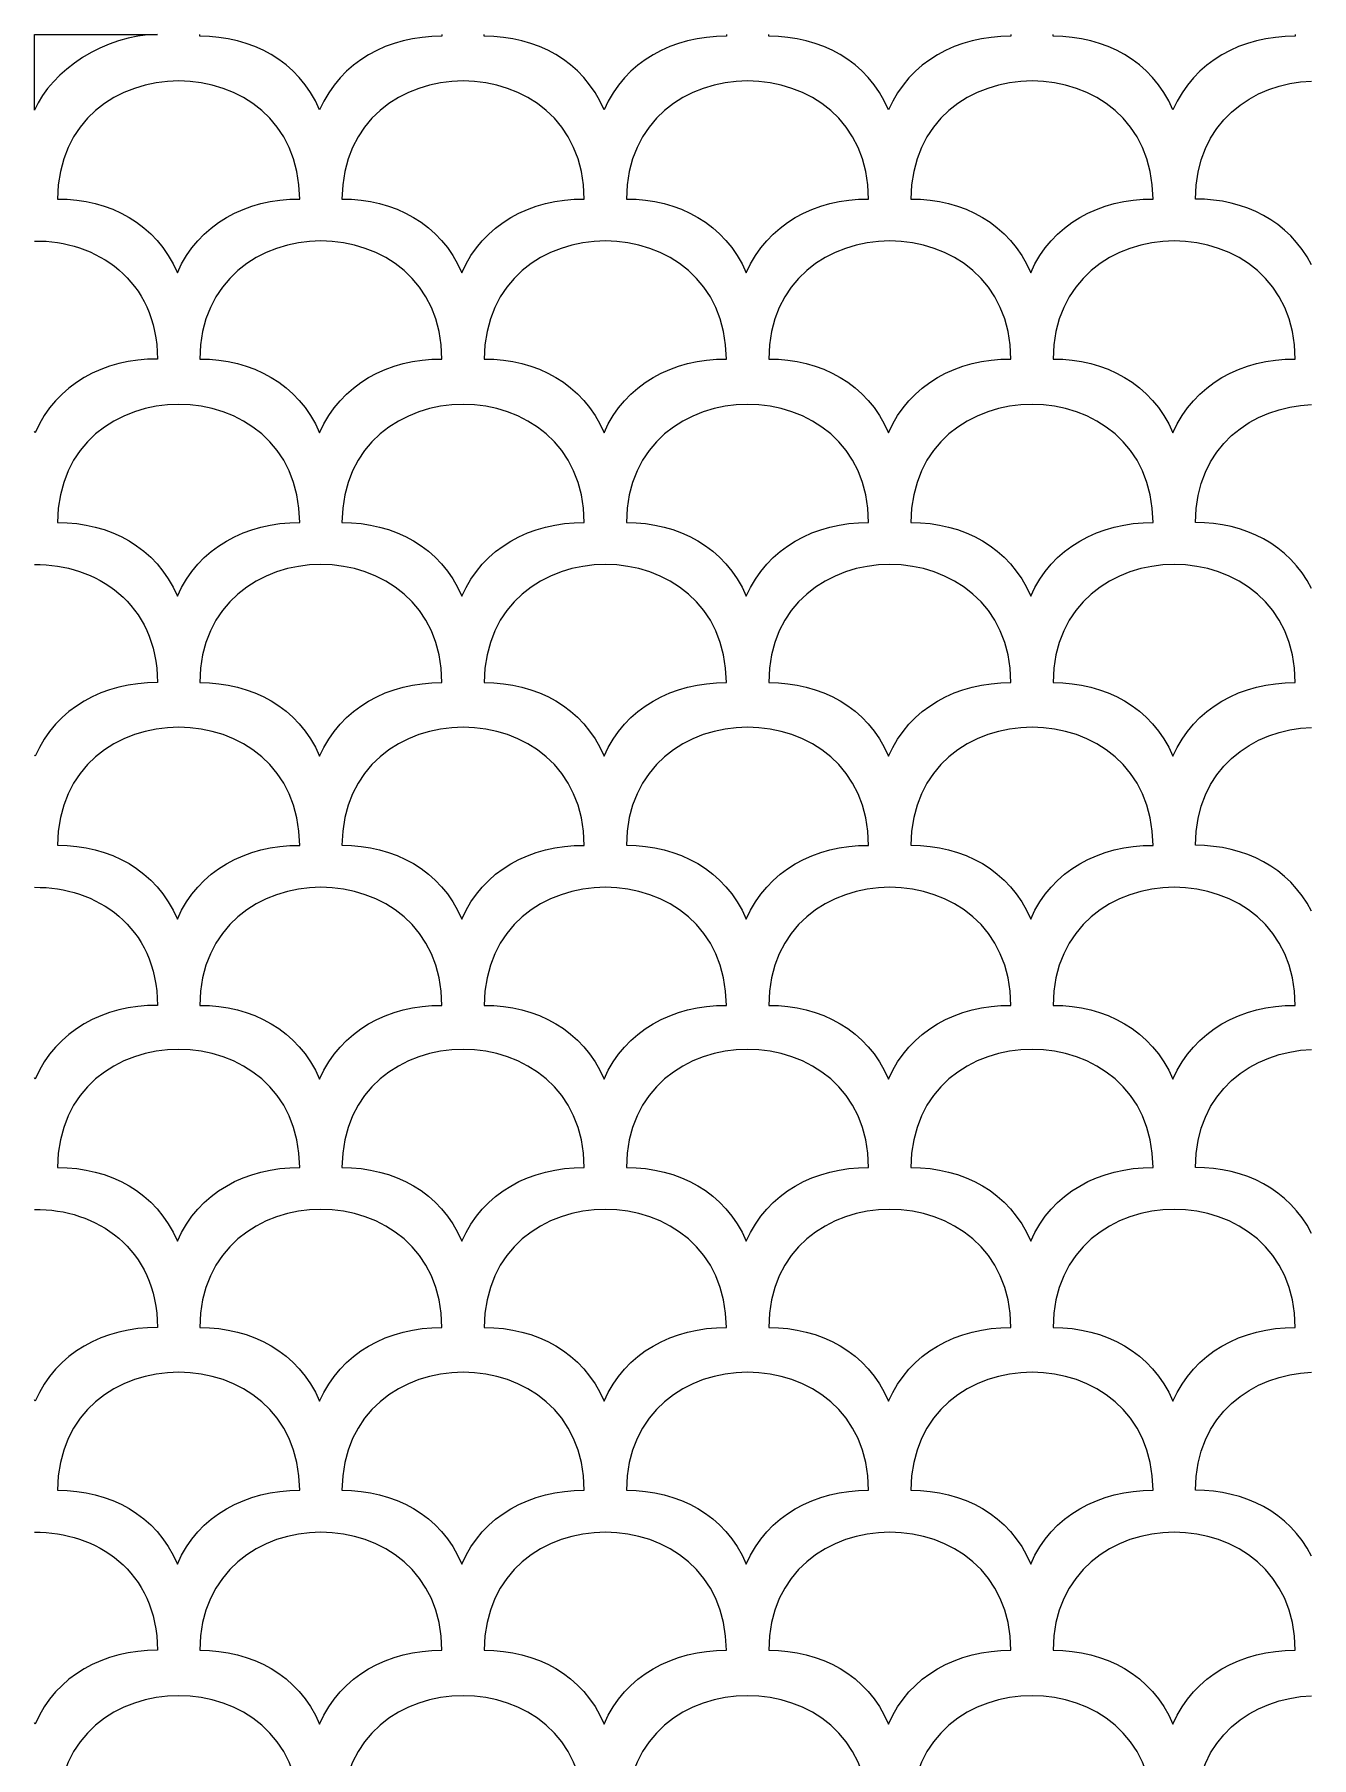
# Model space of a CAD drawing. Header units: centimetres. Extents: x 5 to 101, y -165 to 59.
# Drawn here: x 58.3 to 100.5, y 2.2 to 59.1 of the extents above; entities that cross this region are included whole.
import ezdxf

# ---------------------------------------------------------------- set-up
doc = ezdxf.new("R2010")
doc.units = ezdxf.units.CM
doc.header["$MEASUREMENT"] = 0
doc.layers.add('layer 1', color=7, linetype='Continuous')

msp = doc.modelspace()

# ---------------------------------------------------------------- linework, layer by layer
at = {"layer": 'layer 1', "color": 175, "lineweight": 9}
for points, knots in [([(62.40317, 59.0961), (62.40317, 59.0961), (58.33687, 59.09973), (58.33687, 59.09973), (58.33687, 59.09973), (58.33687, 59.09973), (58.34172, 56.60272), (58.34172, 56.60272), (58.34172, 56.60272), (58.88887, 57.89044), (60.66891, 59.09764), (62.40317, 59.0961)], [0, 0, 0, 0, 0.25, 0.25, 0.25, 0.25, 0.5, 0.5, 0.5, 0.5, 1, 1, 1, 1]), ([(63.05883, 51.22456), (62.364, 52.85947), (60.81235, 53.66193), (59.09926, 53.66193), (59.09926, 53.66193), (59.12251, 58.86258), (67.08573, 58.86373), (67.09987, 53.66132), (67.09987, 53.66132), (65.33075, 53.66795), (63.75227, 52.83165), (63.05883, 51.22456)], [0, 0, 0, 0, 0.25, 0.25, 0.25, 0.25, 0.5, 0.5, 0.5, 0.5, 1, 1, 1, 1]), ([(71.79842, 59.09585), (71.79866, 59.07762), (71.79883, 59.05933), (71.79887, 59.04098), (71.79887, 59.04098), (70.02975, 59.04761), (68.45127, 58.21131), (67.75783, 56.60422), (67.75783, 56.60422), (67.063, 58.23913), (65.51135, 59.04159), (63.79826, 59.04159), (63.79826, 59.04159), (63.79834, 59.05974), (63.79852, 59.07783), (63.79879, 59.09585)], [0, 0, 0, 0, 0.2, 0.2, 0.2, 0.2, 0.4, 0.4, 0.4, 0.4, 0.6, 0.6, 0.6, 0.6, 1, 1, 1, 1]), ([(72.45683, 51.22456), (71.762, 52.85947), (70.21035, 53.66193), (68.49726, 53.66193), (68.49726, 53.66193), (68.52051, 58.86258), (76.48373, 58.86373), (76.49787, 53.66132), (76.49787, 53.66132), (74.72875, 53.66795), (73.15027, 52.83165), (72.45683, 51.22456)], [0, 0, 0, 0, 0.25, 0.25, 0.25, 0.25, 0.5, 0.5, 0.5, 0.5, 1, 1, 1, 1]), ([(81.19642, 59.09585), (81.19666, 59.07762), (81.19683, 59.05933), (81.19687, 59.04098), (81.19687, 59.04098), (79.42775, 59.04761), (77.84927, 58.21131), (77.15583, 56.60422), (77.15583, 56.60422), (76.461, 58.23913), (74.90935, 59.04159), (73.19626, 59.04159), (73.19626, 59.04159), (73.19634, 59.05974), (73.19652, 59.07783), (73.19679, 59.09585)], [0, 0, 0, 0, 0.2, 0.2, 0.2, 0.2, 0.4, 0.4, 0.4, 0.4, 0.6, 0.6, 0.6, 0.6, 1, 1, 1, 1]), ([(81.85483, 51.22456), (81.16, 52.85947), (79.60835, 53.66193), (77.89526, 53.66193), (77.89526, 53.66193), (77.91851, 58.86258), (85.88173, 58.86373), (85.89587, 53.66132), (85.89587, 53.66132), (84.12675, 53.66795), (82.54827, 52.83165), (81.85483, 51.22456)], [0, 0, 0, 0, 0.25, 0.25, 0.25, 0.25, 0.5, 0.5, 0.5, 0.5, 1, 1, 1, 1]), ([(90.59442, 59.09585), (90.59466, 59.07762), (90.59483, 59.05933), (90.59487, 59.04098), (90.59487, 59.04098), (88.82575, 59.04761), (87.24727, 58.21131), (86.55383, 56.60422), (86.55383, 56.60422), (85.859, 58.23913), (84.30735, 59.04159), (82.59426, 59.04159), (82.59426, 59.04159), (82.59434, 59.05974), (82.59452, 59.07783), (82.59479, 59.09585)], [0, 0, 0, 0, 0.2, 0.2, 0.2, 0.2, 0.4, 0.4, 0.4, 0.4, 0.6, 0.6, 0.6, 0.6, 1, 1, 1, 1]), ([(91.25283, 51.22456), (90.558, 52.85947), (89.00635, 53.66193), (87.29326, 53.66193), (87.29326, 53.66193), (87.31651, 58.86258), (95.27973, 58.86373), (95.29387, 53.66132), (95.29387, 53.66132), (93.52475, 53.66795), (91.94627, 52.83165), (91.25283, 51.22456)], [0, 0, 0, 0, 0.25, 0.25, 0.25, 0.25, 0.5, 0.5, 0.5, 0.5, 1, 1, 1, 1]), ([(99.99242, 59.09585), (99.99266, 59.07762), (99.99283, 59.05933), (99.99287, 59.04098), (99.99287, 59.04098), (98.22375, 59.04761), (96.64527, 58.21131), (95.95183, 56.60422), (95.95183, 56.60422), (95.257, 58.23913), (93.70535, 59.04159), (91.99226, 59.04159), (91.99226, 59.04159), (91.99234, 59.05974), (91.99252, 59.07783), (91.99279, 59.09585)], [0, 0, 0, 0, 0.2, 0.2, 0.2, 0.2, 0.4, 0.4, 0.4, 0.4, 0.6, 0.6, 0.6, 0.6, 1, 1, 1, 1]), ([(100.52966, 51.4845), (99.78632, 52.94456), (98.31095, 53.66193), (96.69126, 53.66193), (96.69126, 53.66193), (96.70255, 56.19042), (98.59073, 57.48986), (100.52966, 57.55978)], [0, 0, 0, 0, 0.33333333, 0.33333333, 0.33333333, 0.33333333, 1, 1, 1, 1]), ([(67.75783, 45.93622), (67.063, 47.57113), (65.51135, 48.37359), (63.79826, 48.37359), (63.79826, 48.37359), (63.82151, 53.57424), (71.78473, 53.57539), (71.79887, 48.37298), (71.79887, 48.37298), (70.02975, 48.37961), (68.45127, 47.54331), (67.75783, 45.93622)], [0, 0, 0, 0, 0.25, 0.25, 0.25, 0.25, 0.5, 0.5, 0.5, 0.5, 1, 1, 1, 1]), ([(77.15583, 45.93622), (76.461, 47.57113), (74.90935, 48.37359), (73.19626, 48.37359), (73.19626, 48.37359), (73.21951, 53.57424), (81.18273, 53.57539), (81.19687, 48.37298), (81.19687, 48.37298), (79.42775, 48.37961), (77.84927, 47.54331), (77.15583, 45.93622)], [0, 0, 0, 0, 0.25, 0.25, 0.25, 0.25, 0.5, 0.5, 0.5, 0.5, 1, 1, 1, 1]), ([(86.55383, 45.93622), (85.859, 47.57113), (84.30735, 48.37359), (82.59426, 48.37359), (82.59426, 48.37359), (82.61751, 53.57424), (90.58073, 53.57539), (90.59487, 48.37298), (90.59487, 48.37298), (88.82575, 48.37961), (87.24727, 47.54331), (86.55383, 45.93622)], [0, 0, 0, 0, 0.25, 0.25, 0.25, 0.25, 0.5, 0.5, 0.5, 0.5, 1, 1, 1, 1]), ([(95.95183, 45.93622), (95.257, 47.57113), (93.70535, 48.37359), (91.99226, 48.37359), (91.99226, 48.37359), (92.01551, 53.57424), (99.97873, 53.57539), (99.99287, 48.37298), (99.99287, 48.37298), (98.22375, 48.37961), (96.64527, 47.54331), (95.95183, 45.93622)], [0, 0, 0, 0, 0.25, 0.25, 0.25, 0.25, 0.5, 0.5, 0.5, 0.5, 1, 1, 1, 1]), ([(58.3415, 52.27399), (60.35762, 52.30148), (62.39374, 51.00132), (62.40087, 48.37298), (62.40087, 48.37298), (60.63175, 48.37961), (59.05327, 47.54331), (58.35983, 45.93622), (58.35983, 45.93622), (58.35379, 45.95043), (58.34767, 45.96459), (58.3415, 45.97868)], [0, 0, 0, 0, 0.25, 0.25, 0.25, 0.25, 0.5, 0.5, 0.5, 0.5, 1, 1, 1, 1]), ([(63.05883, 40.53373), (62.364, 42.16864), (60.81235, 42.9711), (59.09926, 42.9711), (59.09926, 42.9711), (59.12251, 48.17175), (67.08573, 48.1729), (67.09987, 42.97049), (67.09987, 42.97049), (65.33075, 42.97712), (63.75227, 42.14082), (63.05883, 40.53373)], [0, 0, 0, 0, 0.25, 0.25, 0.25, 0.25, 0.5, 0.5, 0.5, 0.5, 1, 1, 1, 1]), ([(72.45683, 40.53373), (71.762, 42.16864), (70.21035, 42.9711), (68.49726, 42.9711), (68.49726, 42.9711), (68.52051, 48.17175), (76.48373, 48.1729), (76.49787, 42.97049), (76.49787, 42.97049), (74.72875, 42.97712), (73.15027, 42.14082), (72.45683, 40.53373)], [0, 0, 0, 0, 0.25, 0.25, 0.25, 0.25, 0.5, 0.5, 0.5, 0.5, 1, 1, 1, 1]), ([(81.85483, 40.53373), (81.16, 42.16864), (79.60835, 42.9711), (77.89526, 42.9711), (77.89526, 42.9711), (77.91851, 48.17175), (85.88173, 48.1729), (85.89587, 42.97049), (85.89587, 42.97049), (84.12675, 42.97712), (82.54827, 42.14082), (81.85483, 40.53373)], [0, 0, 0, 0, 0.25, 0.25, 0.25, 0.25, 0.5, 0.5, 0.5, 0.5, 1, 1, 1, 1]), ([(91.25283, 40.53373), (90.558, 42.16864), (89.00635, 42.9711), (87.29326, 42.9711), (87.29326, 42.9711), (87.31651, 48.17175), (95.27973, 48.1729), (95.29387, 42.97049), (95.29387, 42.97049), (93.52475, 42.97712), (91.94627, 42.14082), (91.25283, 40.53373)], [0, 0, 0, 0, 0.25, 0.25, 0.25, 0.25, 0.5, 0.5, 0.5, 0.5, 1, 1, 1, 1]), ([(100.52966, 40.79367), (99.78632, 42.25373), (98.31095, 42.9711), (96.69126, 42.9711), (96.69126, 42.9711), (96.70255, 45.49959), (98.59073, 46.79903), (100.52966, 46.86895)], [0, 0, 0, 0, 0.33333333, 0.33333333, 0.33333333, 0.33333333, 1, 1, 1, 1]), ([(67.75783, 35.24539), (67.063, 36.8803), (65.51135, 37.68276), (63.79826, 37.68276), (63.79826, 37.68276), (63.82151, 42.88341), (71.78473, 42.88456), (71.79887, 37.68215), (71.79887, 37.68215), (70.02975, 37.68878), (68.45127, 36.85248), (67.75783, 35.24539)], [0, 0, 0, 0, 0.25, 0.25, 0.25, 0.25, 0.5, 0.5, 0.5, 0.5, 1, 1, 1, 1]), ([(77.15583, 35.24539), (76.461, 36.8803), (74.90935, 37.68276), (73.19626, 37.68276), (73.19626, 37.68276), (73.21951, 42.88341), (81.18273, 42.88456), (81.19687, 37.68215), (81.19687, 37.68215), (79.42775, 37.68878), (77.84927, 36.85248), (77.15583, 35.24539)], [0, 0, 0, 0, 0.25, 0.25, 0.25, 0.25, 0.5, 0.5, 0.5, 0.5, 1, 1, 1, 1]), ([(86.55383, 35.24539), (85.859, 36.8803), (84.30735, 37.68276), (82.59426, 37.68276), (82.59426, 37.68276), (82.61751, 42.88341), (90.58073, 42.88456), (90.59487, 37.68215), (90.59487, 37.68215), (88.82575, 37.68878), (87.24727, 36.85248), (86.55383, 35.24539)], [0, 0, 0, 0, 0.25, 0.25, 0.25, 0.25, 0.5, 0.5, 0.5, 0.5, 1, 1, 1, 1]), ([(95.95183, 35.24539), (95.257, 36.8803), (93.70535, 37.68276), (91.99226, 37.68276), (91.99226, 37.68276), (92.01551, 42.88341), (99.97873, 42.88456), (99.99287, 37.68215), (99.99287, 37.68215), (98.22375, 37.68878), (96.64527, 36.85248), (95.95183, 35.24539)], [0, 0, 0, 0, 0.25, 0.25, 0.25, 0.25, 0.5, 0.5, 0.5, 0.5, 1, 1, 1, 1]), ([(58.3415, 41.58316), (60.35762, 41.61065), (62.39374, 40.31049), (62.40087, 37.68215), (62.40087, 37.68215), (60.63175, 37.68878), (59.05327, 36.85248), (58.35983, 35.24539), (58.35983, 35.24539), (58.35379, 35.2596), (58.34767, 35.27376), (58.3415, 35.28785)], [0, 0, 0, 0, 0.25, 0.25, 0.25, 0.25, 0.5, 0.5, 0.5, 0.5, 1, 1, 1, 1]), ([(63.05883, 29.86573), (62.364, 31.50064), (60.81235, 32.3031), (59.09926, 32.3031), (59.09926, 32.3031), (59.12251, 37.50375), (67.08573, 37.5049), (67.09987, 32.30249), (67.09987, 32.30249), (65.33075, 32.30912), (63.75227, 31.47282), (63.05883, 29.86573)], [0, 0, 0, 0, 0.25, 0.25, 0.25, 0.25, 0.5, 0.5, 0.5, 0.5, 1, 1, 1, 1]), ([(72.45683, 29.86573), (71.762, 31.50064), (70.21035, 32.3031), (68.49726, 32.3031), (68.49726, 32.3031), (68.52051, 37.50375), (76.48373, 37.5049), (76.49787, 32.30249), (76.49787, 32.30249), (74.72875, 32.30912), (73.15027, 31.47282), (72.45683, 29.86573)], [0, 0, 0, 0, 0.25, 0.25, 0.25, 0.25, 0.5, 0.5, 0.5, 0.5, 1, 1, 1, 1]), ([(81.85483, 29.86573), (81.16, 31.50064), (79.60835, 32.3031), (77.89526, 32.3031), (77.89526, 32.3031), (77.91851, 37.50375), (85.88173, 37.5049), (85.89587, 32.30249), (85.89587, 32.30249), (84.12675, 32.30912), (82.54827, 31.47282), (81.85483, 29.86573)], [0, 0, 0, 0, 0.25, 0.25, 0.25, 0.25, 0.5, 0.5, 0.5, 0.5, 1, 1, 1, 1]), ([(91.25283, 29.86573), (90.558, 31.50064), (89.00635, 32.3031), (87.29326, 32.3031), (87.29326, 32.3031), (87.31651, 37.50375), (95.27973, 37.5049), (95.29387, 32.30249), (95.29387, 32.30249), (93.52475, 32.30912), (91.94627, 31.47282), (91.25283, 29.86573)], [0, 0, 0, 0, 0.25, 0.25, 0.25, 0.25, 0.5, 0.5, 0.5, 0.5, 1, 1, 1, 1]), ([(100.52966, 30.12567), (99.78632, 31.58573), (98.31095, 32.3031), (96.69126, 32.3031), (96.69126, 32.3031), (96.70255, 34.83159), (98.59073, 36.13103), (100.52966, 36.20095)], [0, 0, 0, 0, 0.33333333, 0.33333333, 0.33333333, 0.33333333, 1, 1, 1, 1]), ([(67.75783, 24.57739), (67.063, 26.2123), (65.51135, 27.01476), (63.79826, 27.01476), (63.79826, 27.01476), (63.82151, 32.21541), (71.78473, 32.21656), (71.79887, 27.01415), (71.79887, 27.01415), (70.02975, 27.02078), (68.45127, 26.18448), (67.75783, 24.57739)], [0, 0, 0, 0, 0.25, 0.25, 0.25, 0.25, 0.5, 0.5, 0.5, 0.5, 1, 1, 1, 1]), ([(77.15583, 24.57739), (76.461, 26.2123), (74.90935, 27.01476), (73.19626, 27.01476), (73.19626, 27.01476), (73.21951, 32.21541), (81.18273, 32.21656), (81.19687, 27.01415), (81.19687, 27.01415), (79.42775, 27.02078), (77.84927, 26.18448), (77.15583, 24.57739)], [0, 0, 0, 0, 0.25, 0.25, 0.25, 0.25, 0.5, 0.5, 0.5, 0.5, 1, 1, 1, 1]), ([(86.55383, 24.57739), (85.859, 26.2123), (84.30735, 27.01476), (82.59426, 27.01476), (82.59426, 27.01476), (82.61751, 32.21541), (90.58073, 32.21656), (90.59487, 27.01415), (90.59487, 27.01415), (88.82575, 27.02078), (87.24727, 26.18448), (86.55383, 24.57739)], [0, 0, 0, 0, 0.25, 0.25, 0.25, 0.25, 0.5, 0.5, 0.5, 0.5, 1, 1, 1, 1]), ([(95.95183, 24.57739), (95.257, 26.2123), (93.70535, 27.01476), (91.99226, 27.01476), (91.99226, 27.01476), (92.01551, 32.21541), (99.97873, 32.21656), (99.99287, 27.01415), (99.99287, 27.01415), (98.22375, 27.02078), (96.64527, 26.18448), (95.95183, 24.57739)], [0, 0, 0, 0, 0.25, 0.25, 0.25, 0.25, 0.5, 0.5, 0.5, 0.5, 1, 1, 1, 1]), ([(58.3415, 30.91516), (60.35762, 30.94265), (62.39374, 29.64249), (62.40087, 27.01415), (62.40087, 27.01415), (60.63175, 27.02078), (59.05327, 26.18448), (58.35983, 24.57739), (58.35983, 24.57739), (58.35379, 24.5916), (58.34767, 24.60576), (58.3415, 24.61985)], [0, 0, 0, 0, 0.25, 0.25, 0.25, 0.25, 0.5, 0.5, 0.5, 0.5, 1, 1, 1, 1]), ([(63.05883, 19.22056), (62.364, 20.85547), (60.81235, 21.65793), (59.09926, 21.65793), (59.09926, 21.65793), (59.12251, 26.85858), (67.08573, 26.85973), (67.09987, 21.65732), (67.09987, 21.65732), (65.33075, 21.66395), (63.75227, 20.82765), (63.05883, 19.22056)], [0, 0, 0, 0, 0.25, 0.25, 0.25, 0.25, 0.5, 0.5, 0.5, 0.5, 1, 1, 1, 1]), ([(72.45683, 19.22056), (71.762, 20.85547), (70.21035, 21.65793), (68.49726, 21.65793), (68.49726, 21.65793), (68.52051, 26.85858), (76.48373, 26.85973), (76.49787, 21.65732), (76.49787, 21.65732), (74.72875, 21.66395), (73.15027, 20.82765), (72.45683, 19.22056)], [0, 0, 0, 0, 0.25, 0.25, 0.25, 0.25, 0.5, 0.5, 0.5, 0.5, 1, 1, 1, 1]), ([(81.85483, 19.22056), (81.16, 20.85547), (79.60835, 21.65793), (77.89526, 21.65793), (77.89526, 21.65793), (77.91851, 26.85858), (85.88173, 26.85973), (85.89587, 21.65732), (85.89587, 21.65732), (84.12675, 21.66395), (82.54827, 20.82765), (81.85483, 19.22056)], [0, 0, 0, 0, 0.25, 0.25, 0.25, 0.25, 0.5, 0.5, 0.5, 0.5, 1, 1, 1, 1]), ([(91.25283, 19.22056), (90.558, 20.85547), (89.00635, 21.65793), (87.29326, 21.65793), (87.29326, 21.65793), (87.31651, 26.85858), (95.27973, 26.85973), (95.29387, 21.65732), (95.29387, 21.65732), (93.52475, 21.66395), (91.94627, 20.82765), (91.25283, 19.22056)], [0, 0, 0, 0, 0.25, 0.25, 0.25, 0.25, 0.5, 0.5, 0.5, 0.5, 1, 1, 1, 1]), ([(100.52966, 19.4805), (99.78632, 20.94056), (98.31095, 21.65793), (96.69126, 21.65793), (96.69126, 21.65793), (96.70255, 24.18642), (98.59073, 25.48586), (100.52966, 25.55578)], [0, 0, 0, 0, 0.33333333, 0.33333333, 0.33333333, 0.33333333, 1, 1, 1, 1]), ([(67.75783, 13.93222), (67.063, 15.56713), (65.51135, 16.36959), (63.79826, 16.36959), (63.79826, 16.36959), (63.82151, 21.57024), (71.78473, 21.57139), (71.79887, 16.36898), (71.79887, 16.36898), (70.02975, 16.37561), (68.45127, 15.53931), (67.75783, 13.93222)], [0, 0, 0, 0, 0.25, 0.25, 0.25, 0.25, 0.5, 0.5, 0.5, 0.5, 1, 1, 1, 1]), ([(77.15583, 13.93222), (76.461, 15.56713), (74.90935, 16.36959), (73.19626, 16.36959), (73.19626, 16.36959), (73.21951, 21.57024), (81.18273, 21.57139), (81.19687, 16.36898), (81.19687, 16.36898), (79.42775, 16.37561), (77.84927, 15.53931), (77.15583, 13.93222)], [0, 0, 0, 0, 0.25, 0.25, 0.25, 0.25, 0.5, 0.5, 0.5, 0.5, 1, 1, 1, 1]), ([(86.55383, 13.93222), (85.859, 15.56713), (84.30735, 16.36959), (82.59426, 16.36959), (82.59426, 16.36959), (82.61751, 21.57024), (90.58073, 21.57139), (90.59487, 16.36898), (90.59487, 16.36898), (88.82575, 16.37561), (87.24727, 15.53931), (86.55383, 13.93222)], [0, 0, 0, 0, 0.25, 0.25, 0.25, 0.25, 0.5, 0.5, 0.5, 0.5, 1, 1, 1, 1]), ([(95.95183, 13.93222), (95.257, 15.56713), (93.70535, 16.36959), (91.99226, 16.36959), (91.99226, 16.36959), (92.01551, 21.57024), (99.97873, 21.57139), (99.99287, 16.36898), (99.99287, 16.36898), (98.22375, 16.37561), (96.64527, 15.53931), (95.95183, 13.93222)], [0, 0, 0, 0, 0.25, 0.25, 0.25, 0.25, 0.5, 0.5, 0.5, 0.5, 1, 1, 1, 1]), ([(58.3415, 20.26999), (60.35762, 20.29748), (62.39374, 18.99732), (62.40087, 16.36898), (62.40087, 16.36898), (60.63175, 16.37561), (59.05327, 15.53931), (58.35983, 13.93222), (58.35983, 13.93222), (58.35379, 13.94643), (58.34767, 13.96059), (58.3415, 13.97468)], [0, 0, 0, 0, 0.25, 0.25, 0.25, 0.25, 0.5, 0.5, 0.5, 0.5, 1, 1, 1, 1]), ([(63.05883, 8.55256), (62.364, 10.18747), (60.81235, 10.98993), (59.09926, 10.98993), (59.09926, 10.98993), (59.12251, 16.19058), (67.08573, 16.19173), (67.09987, 10.98932), (67.09987, 10.98932), (65.33075, 10.99595), (63.75227, 10.15965), (63.05883, 8.55256)], [0, 0, 0, 0, 0.25, 0.25, 0.25, 0.25, 0.5, 0.5, 0.5, 0.5, 1, 1, 1, 1]), ([(72.45683, 8.55256), (71.762, 10.18747), (70.21035, 10.98993), (68.49726, 10.98993), (68.49726, 10.98993), (68.52051, 16.19058), (76.48373, 16.19173), (76.49787, 10.98932), (76.49787, 10.98932), (74.72875, 10.99595), (73.15027, 10.15965), (72.45683, 8.55256)], [0, 0, 0, 0, 0.25, 0.25, 0.25, 0.25, 0.5, 0.5, 0.5, 0.5, 1, 1, 1, 1]), ([(81.85483, 8.55256), (81.16, 10.18747), (79.60835, 10.98993), (77.89526, 10.98993), (77.89526, 10.98993), (77.91851, 16.19058), (85.88173, 16.19173), (85.89587, 10.98932), (85.89587, 10.98932), (84.12675, 10.99595), (82.54827, 10.15965), (81.85483, 8.55256)], [0, 0, 0, 0, 0.25, 0.25, 0.25, 0.25, 0.5, 0.5, 0.5, 0.5, 1, 1, 1, 1]), ([(91.25283, 8.55256), (90.558, 10.18747), (89.00635, 10.98993), (87.29326, 10.98993), (87.29326, 10.98993), (87.31651, 16.19058), (95.27973, 16.19173), (95.29387, 10.98932), (95.29387, 10.98932), (93.52475, 10.99595), (91.94627, 10.15965), (91.25283, 8.55256)], [0, 0, 0, 0, 0.25, 0.25, 0.25, 0.25, 0.5, 0.5, 0.5, 0.5, 1, 1, 1, 1]), ([(100.52966, 8.8125), (99.78632, 10.27256), (98.31095, 10.98993), (96.69126, 10.98993), (96.69126, 10.98993), (96.70255, 13.51842), (98.59073, 14.81786), (100.52966, 14.88778)], [0, 0, 0, 0, 0.33333333, 0.33333333, 0.33333333, 0.33333333, 1, 1, 1, 1]), ([(67.75783, 3.26422), (67.063, 4.89913), (65.51135, 5.70159), (63.79826, 5.70159), (63.79826, 5.70159), (63.82151, 10.90224), (71.78473, 10.90339), (71.79887, 5.70098), (71.79887, 5.70098), (70.02975, 5.70761), (68.45127, 4.87131), (67.75783, 3.26422)], [0, 0, 0, 0, 0.25, 0.25, 0.25, 0.25, 0.5, 0.5, 0.5, 0.5, 1, 1, 1, 1]), ([(77.15583, 3.26422), (76.461, 4.89913), (74.90935, 5.70159), (73.19626, 5.70159), (73.19626, 5.70159), (73.21951, 10.90224), (81.18273, 10.90339), (81.19687, 5.70098), (81.19687, 5.70098), (79.42775, 5.70761), (77.84927, 4.87131), (77.15583, 3.26422)], [0, 0, 0, 0, 0.25, 0.25, 0.25, 0.25, 0.5, 0.5, 0.5, 0.5, 1, 1, 1, 1]), ([(86.55383, 3.26422), (85.859, 4.89913), (84.30735, 5.70159), (82.59426, 5.70159), (82.59426, 5.70159), (82.61751, 10.90224), (90.58073, 10.90339), (90.59487, 5.70098), (90.59487, 5.70098), (88.82575, 5.70761), (87.24727, 4.87131), (86.55383, 3.26422)], [0, 0, 0, 0, 0.25, 0.25, 0.25, 0.25, 0.5, 0.5, 0.5, 0.5, 1, 1, 1, 1]), ([(95.95183, 3.26422), (95.257, 4.89913), (93.70535, 5.70159), (91.99226, 5.70159), (91.99226, 5.70159), (92.01551, 10.90224), (99.97873, 10.90339), (99.99287, 5.70098), (99.99287, 5.70098), (98.22375, 5.70761), (96.64527, 4.87131), (95.95183, 3.26422)], [0, 0, 0, 0, 0.25, 0.25, 0.25, 0.25, 0.5, 0.5, 0.5, 0.5, 1, 1, 1, 1]), ([(58.3415, 9.60199), (60.35762, 9.62948), (62.39374, 8.32932), (62.40087, 5.70098), (62.40087, 5.70098), (60.63175, 5.70761), (59.05327, 4.87131), (58.35983, 3.26422), (58.35983, 3.26422), (58.35379, 3.27843), (58.34767, 3.29259), (58.3415, 3.30668)], [0, 0, 0, 0, 0.25, 0.25, 0.25, 0.25, 0.5, 0.5, 0.5, 0.5, 1, 1, 1, 1]), ([(63.05883, -2.13827), (62.364, -0.50336), (60.81235, 0.2991), (59.09926, 0.2991), (59.09926, 0.2991), (59.12251, 5.49975), (67.08573, 5.5009), (67.09987, 0.29849), (67.09987, 0.29849), (65.33075, 0.30512), (63.75227, -0.53118), (63.05883, -2.13827)], [0, 0, 0, 0, 0.25, 0.25, 0.25, 0.25, 0.5, 0.5, 0.5, 0.5, 1, 1, 1, 1]), ([(72.45683, -2.13827), (71.762, -0.50336), (70.21035, 0.2991), (68.49726, 0.2991), (68.49726, 0.2991), (68.52051, 5.49975), (76.48373, 5.5009), (76.49787, 0.29849), (76.49787, 0.29849), (74.72875, 0.30512), (73.15027, -0.53118), (72.45683, -2.13827)], [0, 0, 0, 0, 0.25, 0.25, 0.25, 0.25, 0.5, 0.5, 0.5, 0.5, 1, 1, 1, 1]), ([(81.85483, -2.13827), (81.16, -0.50336), (79.60835, 0.2991), (77.89526, 0.2991), (77.89526, 0.2991), (77.91851, 5.49975), (85.88173, 5.5009), (85.89587, 0.29849), (85.89587, 0.29849), (84.12675, 0.30512), (82.54827, -0.53118), (81.85483, -2.13827)], [0, 0, 0, 0, 0.25, 0.25, 0.25, 0.25, 0.5, 0.5, 0.5, 0.5, 1, 1, 1, 1]), ([(91.25283, -2.13827), (90.558, -0.50336), (89.00635, 0.2991), (87.29326, 0.2991), (87.29326, 0.2991), (87.31651, 5.49975), (95.27973, 5.5009), (95.29387, 0.29849), (95.29387, 0.29849), (93.52475, 0.30512), (91.94627, -0.53118), (91.25283, -2.13827)], [0, 0, 0, 0, 0.25, 0.25, 0.25, 0.25, 0.5, 0.5, 0.5, 0.5, 1, 1, 1, 1]), ([(100.52966, -1.8783), (99.78634, -0.41827), (98.31096, 0.2991), (96.69126, 0.2991), (96.69126, 0.2991), (96.70255, 2.82759), (98.59073, 4.12703), (100.52966, 4.19695)], [0, 0, 0, 0, 0.33333333, 0.33333333, 0.33333333, 0.33333333, 1, 1, 1, 1])]:
    msp.add_open_spline(points, degree=3, knots=knots, dxfattribs=at)

doc.saveas('drawing.dxf')
